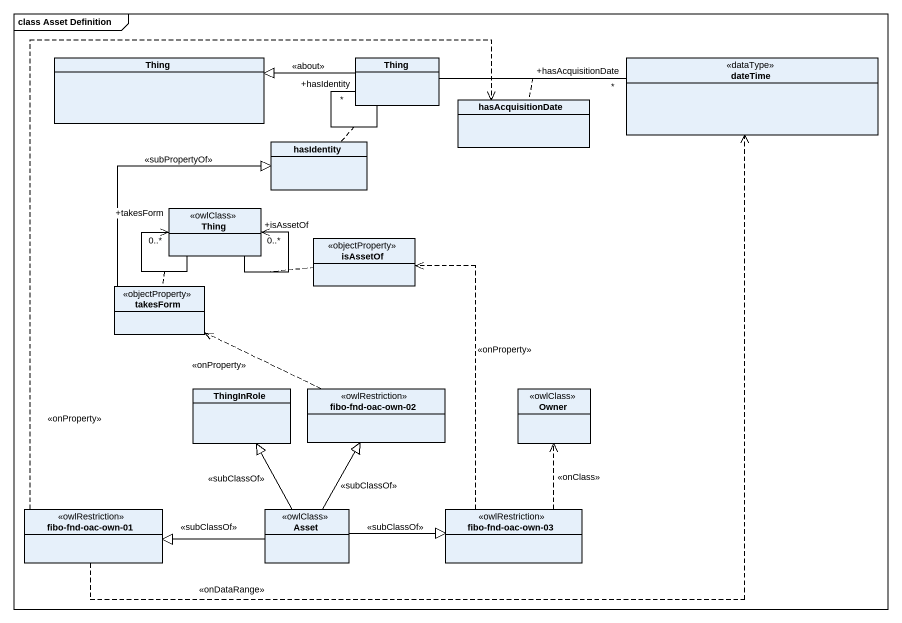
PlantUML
@startuml
mainframe class Asset Definition
hide circle
hide empty members
class Thing
class "Thing" as Thing_2
class dateTime <<dataType>>
class hasAcquisitionDate
class hasIdentity
class "Thing" as Thing_3 <<owlClass>>
class isAssetOf <<objectProperty>>
class takesForm <<objectProperty>>
class ThingInRole
class "fibo-fnd-oac-own-02" as fibo_fnd_oac_own_02 <<owlRestriction>>
class Owner <<owlClass>>
class "fibo-fnd-oac-own-01" as fibo_fnd_oac_own_01 <<owlRestriction>>
class Asset <<owlClass>>
class "fibo-fnd-oac-own-03" as fibo_fnd_oac_own_03 <<owlRestriction>>
Thing_2 -left-|> Thing : <<about>>
Thing_2 -- "+hasIdentity\n*" Thing_2
(Thing_2, Thing_2) .. hasIdentity
Thing_2 -right- "+hasAcquisitionDate\n*" dateTime
(Thing_2, dateTime) .. hasAcquisitionDate
Thing_3 --> "+takesForm\n0..*" Thing_3
(Thing_3, Thing_3) .. takesForm
Thing_3 --> "+isAssetOf\n0..*" Thing_3
(Thing_3, Thing_3) .. isAssetOf
takesForm -up-|> hasIdentity : <<subPropertyOf>>
fibo_fnd_oac_own_02 .left.> takesForm : <<onProperty>>
fibo_fnd_oac_own_01 .up.> dateTime : <<onDataRange>>
fibo_fnd_oac_own_01 .up.> hasAcquisitionDate : <<onProperty>>
Asset -up-|> ThingInRole : <<subClassOf>>
Asset -up-|> fibo_fnd_oac_own_02 : <<subClassOf>>
Asset -left-|> fibo_fnd_oac_own_01 : <<subClassOf>>
Asset -right-|> fibo_fnd_oac_own_03 : <<subClassOf>>
fibo_fnd_oac_own_03 .up.> isAssetOf : <<onProperty>>
fibo_fnd_oac_own_03 .up.> Owner : <<onClass>>
@enduml
